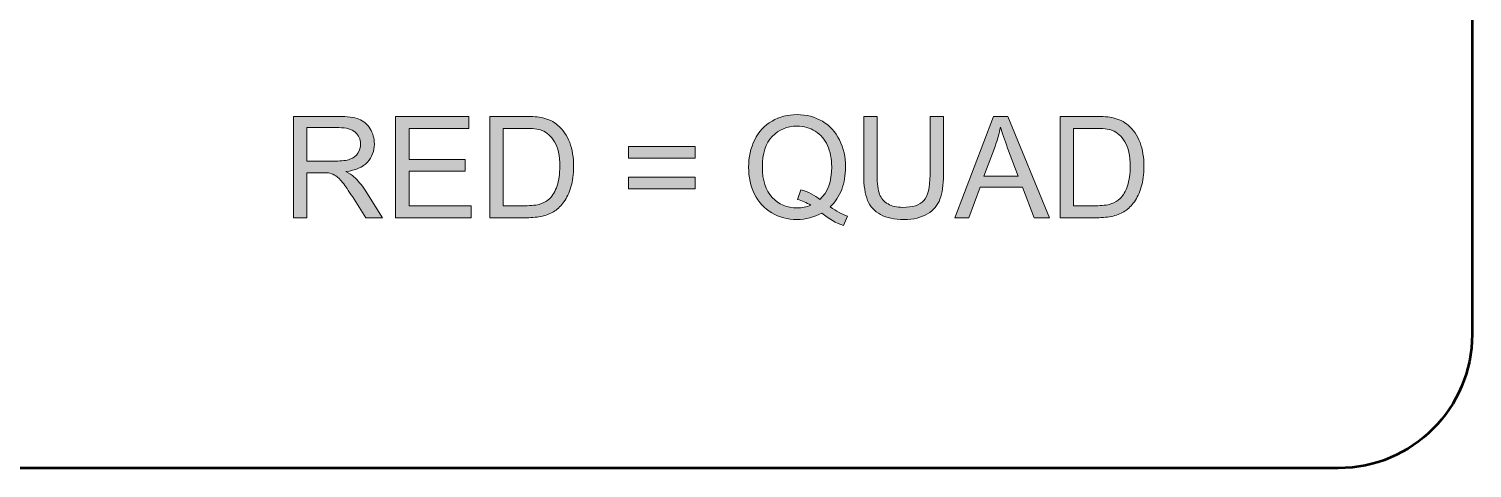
# Model space of a CAD drawing. Header units: inches. Extents: x -54 to 54, y -111 to 111.
# Drawn here: x -23.29 to -1.71, y 79.5 to 86.07 of the extents above; entities that cross this region are included whole.
import ezdxf

# ---------------------------------------------------------------- set-up
doc = ezdxf.new("R2010")
doc.units = ezdxf.units.IN
doc.header["$MEASUREMENT"] = 0
doc.layers.add('Impression', color=7, linetype='Continuous')

# ---------------------------------------------------------------- blocks, each defined once
blk = doc.blocks.new('block 50')
at = {"layer": 'Impression', "true_color": 0xffffff}
h = blk.add_hatch(color=7, dxfattribs=at)
h.dxf.hatch_style = 2
edge = h.paths.add_edge_path()
edge.add_spline(control_points=[(-19.332, 83.247), (-19.332, 83.247), (-19.332, 84.762), (-19.332, 84.762), (-19.332, 84.762), (-18.66, 84.762), (-18.66, 84.762), (-18.525, 84.762), (-18.423, 84.749), (-18.352, 84.722), (-18.282, 84.694), (-18.226, 84.646), (-18.184, 84.577), (-18.142, 84.509), (-18.121, 84.432), (-18.121, 84.349), (-18.121, 84.242), (-18.156, 84.151), (-18.225, 84.077), (-18.295, 84.003), (-18.402, 83.957), (-18.548, 83.937), (-18.495, 83.911), (-18.454, 83.886), (-18.427, 83.861), (-18.368, 83.807), (-18.313, 83.74), (-18.26, 83.66), (-18.26, 83.66), (-17.997, 83.247), (-17.997, 83.247), (-17.997, 83.247), (-18.249, 83.247), (-18.249, 83.247), (-18.249, 83.247), (-18.45, 83.563), (-18.45, 83.563), (-18.508, 83.653), (-18.556, 83.723), (-18.594, 83.771), (-18.632, 83.82), (-18.666, 83.853), (-18.696, 83.873), (-18.726, 83.892), (-18.756, 83.905), (-18.787, 83.913), (-18.81, 83.918), (-18.847, 83.92), (-18.899, 83.92), (-18.899, 83.92), (-19.132, 83.92), (-19.132, 83.92), (-19.132, 83.92), (-19.132, 83.247), (-19.132, 83.247), (-19.132, 83.247), (-19.332, 83.247), (-19.332, 83.247)], knot_values=[0, 0, 0, 0, 1, 1, 1, 2, 2, 2, 3, 3, 3, 4, 4, 4, 5, 5, 5, 6, 6, 6, 7, 7, 7, 8, 8, 8, 9, 9, 9, 10, 10, 10, 11, 11, 11, 12, 12, 12, 13, 13, 13, 14, 14, 14, 15, 15, 15, 16, 16, 16, 17, 17, 17, 18, 18, 18, 19, 19, 19, 19], degree=3, periodic=1)
edge = h.paths.add_edge_path()
edge.add_spline(control_points=[(-19.132, 84.094), (-19.132, 84.094), (-18.701, 84.094), (-18.701, 84.094), (-18.609, 84.094), (-18.537, 84.103), (-18.486, 84.122), (-18.434, 84.141), (-18.395, 84.171), (-18.368, 84.213), (-18.341, 84.255), (-18.328, 84.3), (-18.328, 84.349), (-18.328, 84.421), (-18.354, 84.48), (-18.406, 84.526), (-18.458, 84.572), (-18.54, 84.595), (-18.652, 84.595), (-18.652, 84.595), (-19.132, 84.595), (-19.132, 84.595), (-19.132, 84.595), (-19.132, 84.094), (-19.132, 84.094)], knot_values=[0, 0, 0, 0, 1, 1, 1, 2, 2, 2, 3, 3, 3, 4, 4, 4, 5, 5, 5, 6, 6, 6, 7, 7, 7, 8, 8, 8, 8], degree=3, periodic=1)
h = blk.add_hatch(color=7, dxfattribs=at)
h.dxf.hatch_style = 2
h.paths.add_polyline_path([(-17.803, 83.247), (-17.803, 84.762), (-16.707, 84.762), (-16.707, 84.584), (-17.602, 84.584), (-17.602, 84.12), (-16.764, 84.12), (-16.764, 83.942), (-17.602, 83.942), (-17.602, 83.426), (-16.672, 83.426), (-16.672, 83.247)])
h = blk.add_hatch(color=7, dxfattribs=at)
h.dxf.hatch_style = 2
edge = h.paths.add_edge_path()
edge.add_spline(control_points=[(-16.395, 83.247), (-16.395, 83.247), (-16.395, 84.762), (-16.395, 84.762), (-16.395, 84.762), (-15.873, 84.762), (-15.873, 84.762), (-15.755, 84.762), (-15.665, 84.755), (-15.603, 84.741), (-15.516, 84.721), (-15.442, 84.685), (-15.381, 84.632), (-15.301, 84.565), (-15.241, 84.478), (-15.201, 84.373), (-15.162, 84.268), (-15.142, 84.148), (-15.142, 84.013), (-15.142, 83.898), (-15.156, 83.796), (-15.183, 83.707), (-15.209, 83.618), (-15.244, 83.545), (-15.286, 83.486), (-15.328, 83.428), (-15.374, 83.382), (-15.424, 83.349), (-15.474, 83.316), (-15.534, 83.29), (-15.605, 83.273), (-15.676, 83.256), (-15.756, 83.247), (-15.848, 83.247), (-15.848, 83.247), (-16.395, 83.247), (-16.395, 83.247)], knot_values=[0, 0, 0, 0, 1, 1, 1, 2, 2, 2, 3, 3, 3, 4, 4, 4, 5, 5, 5, 6, 6, 6, 7, 7, 7, 8, 8, 8, 9, 9, 9, 10, 10, 10, 11, 11, 11, 12, 12, 12, 12], degree=3, periodic=1)
edge = h.paths.add_edge_path()
edge.add_spline(control_points=[(-16.194, 83.426), (-16.194, 83.426), (-15.871, 83.426), (-15.871, 83.426), (-15.771, 83.426), (-15.693, 83.435), (-15.636, 83.454), (-15.579, 83.473), (-15.534, 83.499), (-15.5, 83.533), (-15.452, 83.58), (-15.415, 83.644), (-15.389, 83.724), (-15.362, 83.804), (-15.349, 83.902), (-15.349, 84.016), (-15.349, 84.175), (-15.375, 84.296), (-15.427, 84.381), (-15.479, 84.467), (-15.542, 84.524), (-15.617, 84.553), (-15.67, 84.573), (-15.757, 84.584), (-15.876, 84.584), (-15.876, 84.584), (-16.194, 84.584), (-16.194, 84.584), (-16.194, 84.584), (-16.194, 83.426), (-16.194, 83.426)], knot_values=[0, 0, 0, 0, 1, 1, 1, 2, 2, 2, 3, 3, 3, 4, 4, 4, 5, 5, 5, 6, 6, 6, 7, 7, 7, 8, 8, 8, 9, 9, 9, 10, 10, 10, 10], degree=3, periodic=1)
h = blk.add_hatch(color=7, dxfattribs=at)
h.dxf.hatch_style = 2
edge = h.paths.add_edge_path()
edge.add_spline(control_points=[(-11.306, 83.41), (-11.213, 83.345), (-11.127, 83.299), (-11.048, 83.269), (-11.048, 83.269), (-11.107, 83.129), (-11.107, 83.129), (-11.216, 83.169), (-11.325, 83.231), (-11.433, 83.316), (-11.545, 83.253), (-11.669, 83.221), (-11.805, 83.221), (-11.942, 83.221), (-12.066, 83.255), (-12.178, 83.321), (-12.29, 83.387), (-12.376, 83.48), (-12.436, 83.6), (-12.496, 83.72), (-12.526, 83.855), (-12.526, 84.005), (-12.526, 84.154), (-12.496, 84.29), (-12.435, 84.413), (-12.375, 84.536), (-12.289, 84.629), (-12.176, 84.693), (-12.065, 84.757), (-11.939, 84.789), (-11.801, 84.789), (-11.661, 84.789), (-11.535, 84.756), (-11.423, 84.689), (-11.31, 84.623), (-11.225, 84.53), (-11.166, 84.41), (-11.107, 84.291), (-11.077, 84.156), (-11.077, 84.006), (-11.077, 83.881), (-11.096, 83.769), (-11.134, 83.67), (-11.172, 83.57), (-11.229, 83.483), (-11.306, 83.41)], knot_values=[0, 0, 0, 0, 1, 1, 1, 2, 2, 2, 3, 3, 3, 4, 4, 4, 5, 5, 5, 6, 6, 6, 7, 7, 7, 8, 8, 8, 9, 9, 9, 10, 10, 10, 11, 11, 11, 12, 12, 12, 13, 13, 13, 14, 14, 14, 15, 15, 15, 15], degree=3, periodic=1)
edge = h.paths.add_edge_path()
edge.add_spline(control_points=[(-11.747, 83.666), (-11.631, 83.633), (-11.536, 83.585), (-11.461, 83.521), (-11.343, 83.629), (-11.284, 83.79), (-11.284, 84.006), (-11.284, 84.129), (-11.305, 84.236), (-11.347, 84.327), (-11.388, 84.419), (-11.449, 84.49), (-11.529, 84.541), (-11.61, 84.592), (-11.7, 84.617), (-11.8, 84.617), (-11.949, 84.617), (-12.073, 84.565), (-12.172, 84.463), (-12.27, 84.361), (-12.32, 84.208), (-12.32, 84.005), (-12.32, 83.808), (-12.271, 83.657), (-12.174, 83.551), (-12.076, 83.446), (-11.951, 83.393), (-11.8, 83.393), (-11.728, 83.393), (-11.661, 83.406), (-11.597, 83.433), (-11.66, 83.474), (-11.726, 83.503), (-11.796, 83.52), (-11.796, 83.52), (-11.747, 83.666), (-11.747, 83.666)], knot_values=[0, 0, 0, 0, 1, 1, 1, 2, 2, 2, 3, 3, 3, 4, 4, 4, 5, 5, 5, 6, 6, 6, 7, 7, 7, 8, 8, 8, 9, 9, 9, 10, 10, 10, 11, 11, 11, 12, 12, 12, 12], degree=3, periodic=1)
h = blk.add_hatch(color=7, dxfattribs=at)
h.dxf.hatch_style = 2
edge = h.paths.add_edge_path()
edge.add_spline(control_points=[(-9.813, 84.762), (-9.813, 84.762), (-9.613, 84.762), (-9.613, 84.762), (-9.613, 84.762), (-9.613, 83.887), (-9.613, 83.887), (-9.613, 83.735), (-9.63, 83.614), (-9.665, 83.524), (-9.699, 83.435), (-9.761, 83.362), (-9.851, 83.306), (-9.941, 83.249), (-10.059, 83.221), (-10.205, 83.221), (-10.347, 83.221), (-10.463, 83.246), (-10.553, 83.295), (-10.644, 83.344), (-10.708, 83.414), (-10.747, 83.507), (-10.785, 83.6), (-10.805, 83.727), (-10.805, 83.887), (-10.805, 83.887), (-10.805, 84.762), (-10.805, 84.762), (-10.805, 84.762), (-10.604, 84.762), (-10.604, 84.762), (-10.604, 84.762), (-10.604, 83.888), (-10.604, 83.888), (-10.604, 83.756), (-10.592, 83.659), (-10.567, 83.597), (-10.543, 83.535), (-10.501, 83.487), (-10.441, 83.453), (-10.382, 83.419), (-10.309, 83.402), (-10.223, 83.402), (-10.075, 83.402), (-9.97, 83.436), (-9.907, 83.503), (-9.845, 83.569), (-9.813, 83.698), (-9.813, 83.888), (-9.813, 83.888), (-9.813, 84.762), (-9.813, 84.762)], knot_values=[0, 0, 0, 0, 1, 1, 1, 2, 2, 2, 3, 3, 3, 4, 4, 4, 5, 5, 5, 6, 6, 6, 7, 7, 7, 8, 8, 8, 9, 9, 9, 10, 10, 10, 11, 11, 11, 12, 12, 12, 13, 13, 13, 14, 14, 14, 15, 15, 15, 16, 16, 16, 17, 17, 17, 17], degree=3, periodic=1)
h = blk.add_hatch(color=7, dxfattribs=at)
h.dxf.hatch_style = 2
h.paths.add_polyline_path([(-9.445, 83.247), (-8.864, 84.762), (-8.648, 84.762), (-8.027, 83.247), (-8.256, 83.247), (-8.433, 83.706), (-9.066, 83.706), (-9.233, 83.247)])
edge = h.paths.add_edge_path()
edge.add_spline(control_points=[(-9.008, 83.869), (-9.008, 83.869), (-8.495, 83.869), (-8.495, 83.869), (-8.495, 83.869), (-8.653, 84.289), (-8.653, 84.289), (-8.701, 84.417), (-8.737, 84.521), (-8.76, 84.603), (-8.779, 84.506), (-8.807, 84.41), (-8.842, 84.314), (-8.842, 84.314), (-9.008, 83.869), (-9.008, 83.869)], knot_values=[0, 0, 0, 0, 1, 1, 1, 2, 2, 2, 3, 3, 3, 4, 4, 4, 5, 5, 5, 5], degree=3, periodic=1)
h = blk.add_hatch(color=7, dxfattribs=at)
h.dxf.hatch_style = 2
edge = h.paths.add_edge_path()
edge.add_spline(control_points=[(-7.867, 83.247), (-7.867, 83.247), (-7.867, 84.762), (-7.867, 84.762), (-7.867, 84.762), (-7.345, 84.762), (-7.345, 84.762), (-7.227, 84.762), (-7.138, 84.755), (-7.076, 84.741), (-6.989, 84.721), (-6.915, 84.685), (-6.853, 84.632), (-6.773, 84.565), (-6.714, 84.478), (-6.674, 84.373), (-6.635, 84.268), (-6.615, 84.148), (-6.615, 84.013), (-6.615, 83.898), (-6.628, 83.796), (-6.655, 83.707), (-6.682, 83.618), (-6.716, 83.545), (-6.758, 83.486), (-6.8, 83.428), (-6.846, 83.382), (-6.896, 83.349), (-6.946, 83.316), (-7.007, 83.29), (-7.077, 83.273), (-7.148, 83.256), (-7.229, 83.247), (-7.32, 83.247), (-7.32, 83.247), (-7.867, 83.247), (-7.867, 83.247)], knot_values=[0, 0, 0, 0, 1, 1, 1, 2, 2, 2, 3, 3, 3, 4, 4, 4, 5, 5, 5, 6, 6, 6, 7, 7, 7, 8, 8, 8, 9, 9, 9, 10, 10, 10, 11, 11, 11, 12, 12, 12, 12], degree=3, periodic=1)
edge = h.paths.add_edge_path()
edge.add_spline(control_points=[(-7.667, 83.426), (-7.667, 83.426), (-7.343, 83.426), (-7.343, 83.426), (-7.243, 83.426), (-7.165, 83.435), (-7.108, 83.454), (-7.051, 83.473), (-7.006, 83.499), (-6.972, 83.533), (-6.925, 83.58), (-6.888, 83.644), (-6.861, 83.724), (-6.835, 83.804), (-6.821, 83.902), (-6.821, 84.016), (-6.821, 84.175), (-6.847, 84.296), (-6.899, 84.381), (-6.952, 84.467), (-7.015, 84.524), (-7.089, 84.553), (-7.143, 84.573), (-7.229, 84.584), (-7.348, 84.584), (-7.348, 84.584), (-7.667, 84.584), (-7.667, 84.584), (-7.667, 84.584), (-7.667, 83.426), (-7.667, 83.426)], knot_values=[0, 0, 0, 0, 1, 1, 1, 2, 2, 2, 3, 3, 3, 4, 4, 4, 5, 5, 5, 6, 6, 6, 7, 7, 7, 8, 8, 8, 9, 9, 9, 10, 10, 10, 10], degree=3, periodic=1)
h = blk.add_hatch(color=7, dxfattribs=at)
h.dxf.hatch_style = 2
h.paths.add_polyline_path([(-13.323, 84.138), (-14.324, 84.138), (-14.324, 84.312), (-13.323, 84.312)])
h.paths.add_polyline_path([(-13.323, 83.678), (-14.324, 83.678), (-14.324, 83.852), (-13.323, 83.852)])
at = {"layer": 'Impression', "lineweight": 0}
for points in [[(-17.803, 83.247), (-17.803, 84.762), (-16.707, 84.762), (-16.707, 84.584), (-17.602, 84.584), (-17.602, 84.12), (-16.764, 84.12), (-16.764, 83.942), (-17.602, 83.942), (-17.602, 83.426), (-16.672, 83.426), (-16.672, 83.247), (-17.803, 83.247)], [(-9.445, 83.247), (-8.864, 84.762), (-8.648, 84.762), (-8.027, 83.247), (-8.256, 83.247), (-8.433, 83.706), (-9.066, 83.706), (-9.233, 83.247), (-9.445, 83.247)], [(-13.323, 84.138), (-14.324, 84.138), (-14.324, 84.312), (-13.323, 84.312), (-13.323, 84.138)], [(-13.323, 83.678), (-14.324, 83.678), (-14.324, 83.852), (-13.323, 83.852), (-13.323, 83.678)]]:
    blk.add_lwpolyline(points, dxfattribs=at)
for points, knots in [([(-19.332, 83.247), (-19.332, 83.247), (-19.332, 84.762), (-19.332, 84.762), (-19.332, 84.762), (-18.66, 84.762), (-18.66, 84.762), (-18.525, 84.762), (-18.423, 84.749), (-18.352, 84.722), (-18.282, 84.694), (-18.226, 84.646), (-18.184, 84.577), (-18.142, 84.509), (-18.121, 84.432), (-18.121, 84.349), (-18.121, 84.242), (-18.156, 84.151), (-18.225, 84.077), (-18.295, 84.003), (-18.402, 83.957), (-18.548, 83.937), (-18.495, 83.911), (-18.454, 83.886), (-18.427, 83.861), (-18.368, 83.807), (-18.313, 83.74), (-18.26, 83.66), (-18.26, 83.66), (-17.997, 83.247), (-17.997, 83.247), (-17.997, 83.247), (-18.249, 83.247), (-18.249, 83.247), (-18.249, 83.247), (-18.45, 83.563), (-18.45, 83.563), (-18.508, 83.653), (-18.556, 83.723), (-18.594, 83.771), (-18.632, 83.82), (-18.666, 83.853), (-18.696, 83.873), (-18.726, 83.892), (-18.756, 83.905), (-18.787, 83.913), (-18.81, 83.918), (-18.847, 83.92), (-18.899, 83.92), (-18.899, 83.92), (-19.132, 83.92), (-19.132, 83.92), (-19.132, 83.92), (-19.132, 83.247), (-19.132, 83.247), (-19.132, 83.247), (-19.332, 83.247), (-19.332, 83.247)], [0, 0, 0, 0, 1, 1, 1, 2, 2, 2, 3, 3, 3, 4, 4, 4, 5, 5, 5, 6, 6, 6, 7, 7, 7, 8, 8, 8, 9, 9, 9, 10, 10, 10, 11, 11, 11, 12, 12, 12, 13, 13, 13, 14, 14, 14, 15, 15, 15, 16, 16, 16, 17, 17, 17, 18, 18, 18, 19, 19, 19, 19]), ([(-19.132, 84.094), (-19.132, 84.094), (-18.701, 84.094), (-18.701, 84.094), (-18.609, 84.094), (-18.537, 84.103), (-18.486, 84.122), (-18.434, 84.141), (-18.395, 84.171), (-18.368, 84.213), (-18.341, 84.255), (-18.328, 84.3), (-18.328, 84.349), (-18.328, 84.421), (-18.354, 84.48), (-18.406, 84.526), (-18.458, 84.572), (-18.54, 84.595), (-18.652, 84.595), (-18.652, 84.595), (-19.132, 84.595), (-19.132, 84.595), (-19.132, 84.595), (-19.132, 84.094), (-19.132, 84.094)], [0, 0, 0, 0, 1, 1, 1, 2, 2, 2, 3, 3, 3, 4, 4, 4, 5, 5, 5, 6, 6, 6, 7, 7, 7, 8, 8, 8, 8]), ([(-16.395, 83.247), (-16.395, 83.247), (-16.395, 84.762), (-16.395, 84.762), (-16.395, 84.762), (-15.873, 84.762), (-15.873, 84.762), (-15.755, 84.762), (-15.665, 84.755), (-15.603, 84.741), (-15.516, 84.721), (-15.442, 84.685), (-15.381, 84.632), (-15.301, 84.565), (-15.241, 84.478), (-15.201, 84.373), (-15.162, 84.268), (-15.142, 84.148), (-15.142, 84.013), (-15.142, 83.898), (-15.156, 83.796), (-15.183, 83.707), (-15.209, 83.618), (-15.244, 83.545), (-15.286, 83.486), (-15.328, 83.428), (-15.374, 83.382), (-15.424, 83.349), (-15.474, 83.316), (-15.534, 83.29), (-15.605, 83.273), (-15.676, 83.256), (-15.756, 83.247), (-15.848, 83.247), (-15.848, 83.247), (-16.395, 83.247), (-16.395, 83.247)], [0, 0, 0, 0, 1, 1, 1, 2, 2, 2, 3, 3, 3, 4, 4, 4, 5, 5, 5, 6, 6, 6, 7, 7, 7, 8, 8, 8, 9, 9, 9, 10, 10, 10, 11, 11, 11, 12, 12, 12, 12]), ([(-11.306, 83.41), (-11.213, 83.345), (-11.127, 83.299), (-11.048, 83.269), (-11.048, 83.269), (-11.107, 83.129), (-11.107, 83.129), (-11.216, 83.169), (-11.325, 83.231), (-11.433, 83.316), (-11.545, 83.253), (-11.669, 83.221), (-11.805, 83.221), (-11.942, 83.221), (-12.066, 83.255), (-12.178, 83.321), (-12.29, 83.387), (-12.376, 83.48), (-12.436, 83.6), (-12.496, 83.72), (-12.526, 83.855), (-12.526, 84.005), (-12.526, 84.154), (-12.496, 84.29), (-12.435, 84.413), (-12.375, 84.536), (-12.289, 84.629), (-12.176, 84.693), (-12.065, 84.757), (-11.939, 84.789), (-11.801, 84.789), (-11.661, 84.789), (-11.535, 84.756), (-11.423, 84.689), (-11.31, 84.623), (-11.225, 84.53), (-11.166, 84.41), (-11.107, 84.291), (-11.077, 84.156), (-11.077, 84.006), (-11.077, 83.881), (-11.096, 83.769), (-11.134, 83.67), (-11.172, 83.57), (-11.229, 83.483), (-11.306, 83.41)], [0, 0, 0, 0, 1, 1, 1, 2, 2, 2, 3, 3, 3, 4, 4, 4, 5, 5, 5, 6, 6, 6, 7, 7, 7, 8, 8, 8, 9, 9, 9, 10, 10, 10, 11, 11, 11, 12, 12, 12, 13, 13, 13, 14, 14, 14, 15, 15, 15, 15]), ([(-11.747, 83.666), (-11.631, 83.633), (-11.536, 83.585), (-11.461, 83.521), (-11.343, 83.629), (-11.284, 83.79), (-11.284, 84.006), (-11.284, 84.129), (-11.305, 84.236), (-11.347, 84.327), (-11.388, 84.419), (-11.449, 84.49), (-11.529, 84.541), (-11.61, 84.592), (-11.7, 84.617), (-11.8, 84.617), (-11.949, 84.617), (-12.073, 84.565), (-12.172, 84.463), (-12.27, 84.361), (-12.32, 84.208), (-12.32, 84.005), (-12.32, 83.808), (-12.271, 83.657), (-12.174, 83.551), (-12.076, 83.446), (-11.951, 83.393), (-11.8, 83.393), (-11.728, 83.393), (-11.661, 83.406), (-11.597, 83.433), (-11.66, 83.474), (-11.726, 83.503), (-11.796, 83.52), (-11.796, 83.52), (-11.747, 83.666), (-11.747, 83.666)], [0, 0, 0, 0, 1, 1, 1, 2, 2, 2, 3, 3, 3, 4, 4, 4, 5, 5, 5, 6, 6, 6, 7, 7, 7, 8, 8, 8, 9, 9, 9, 10, 10, 10, 11, 11, 11, 12, 12, 12, 12]), ([(-9.813, 84.762), (-9.813, 84.762), (-9.613, 84.762), (-9.613, 84.762), (-9.613, 84.762), (-9.613, 83.887), (-9.613, 83.887), (-9.613, 83.735), (-9.63, 83.614), (-9.665, 83.524), (-9.699, 83.435), (-9.761, 83.362), (-9.851, 83.306), (-9.941, 83.249), (-10.059, 83.221), (-10.205, 83.221), (-10.347, 83.221), (-10.463, 83.246), (-10.553, 83.295), (-10.644, 83.344), (-10.708, 83.414), (-10.747, 83.507), (-10.785, 83.6), (-10.805, 83.727), (-10.805, 83.887), (-10.805, 83.887), (-10.805, 84.762), (-10.805, 84.762), (-10.805, 84.762), (-10.604, 84.762), (-10.604, 84.762), (-10.604, 84.762), (-10.604, 83.888), (-10.604, 83.888), (-10.604, 83.756), (-10.592, 83.659), (-10.567, 83.597), (-10.543, 83.535), (-10.501, 83.487), (-10.441, 83.453), (-10.382, 83.419), (-10.309, 83.402), (-10.223, 83.402), (-10.075, 83.402), (-9.97, 83.436), (-9.907, 83.503), (-9.845, 83.569), (-9.813, 83.698), (-9.813, 83.888), (-9.813, 83.888), (-9.813, 84.762), (-9.813, 84.762)], [0, 0, 0, 0, 1, 1, 1, 2, 2, 2, 3, 3, 3, 4, 4, 4, 5, 5, 5, 6, 6, 6, 7, 7, 7, 8, 8, 8, 9, 9, 9, 10, 10, 10, 11, 11, 11, 12, 12, 12, 13, 13, 13, 14, 14, 14, 15, 15, 15, 16, 16, 16, 17, 17, 17, 17]), ([(-9.008, 83.869), (-9.008, 83.869), (-8.495, 83.869), (-8.495, 83.869), (-8.495, 83.869), (-8.653, 84.289), (-8.653, 84.289), (-8.701, 84.417), (-8.737, 84.521), (-8.76, 84.603), (-8.779, 84.506), (-8.807, 84.41), (-8.842, 84.314), (-8.842, 84.314), (-9.008, 83.869), (-9.008, 83.869)], [0, 0, 0, 0, 1, 1, 1, 2, 2, 2, 3, 3, 3, 4, 4, 4, 5, 5, 5, 5]), ([(-7.867, 83.247), (-7.867, 83.247), (-7.867, 84.762), (-7.867, 84.762), (-7.867, 84.762), (-7.345, 84.762), (-7.345, 84.762), (-7.227, 84.762), (-7.138, 84.755), (-7.076, 84.741), (-6.989, 84.721), (-6.915, 84.685), (-6.853, 84.632), (-6.773, 84.565), (-6.714, 84.478), (-6.674, 84.373), (-6.635, 84.268), (-6.615, 84.148), (-6.615, 84.013), (-6.615, 83.898), (-6.628, 83.796), (-6.655, 83.707), (-6.682, 83.618), (-6.716, 83.545), (-6.758, 83.486), (-6.8, 83.428), (-6.846, 83.382), (-6.896, 83.349), (-6.946, 83.316), (-7.007, 83.29), (-7.077, 83.273), (-7.148, 83.256), (-7.229, 83.247), (-7.32, 83.247), (-7.32, 83.247), (-7.867, 83.247), (-7.867, 83.247)], [0, 0, 0, 0, 1, 1, 1, 2, 2, 2, 3, 3, 3, 4, 4, 4, 5, 5, 5, 6, 6, 6, 7, 7, 7, 8, 8, 8, 9, 9, 9, 10, 10, 10, 11, 11, 11, 12, 12, 12, 12]), ([(-16.194, 83.426), (-16.194, 83.426), (-15.871, 83.426), (-15.871, 83.426), (-15.771, 83.426), (-15.693, 83.435), (-15.636, 83.454), (-15.579, 83.473), (-15.534, 83.499), (-15.5, 83.533), (-15.452, 83.58), (-15.415, 83.644), (-15.389, 83.724), (-15.362, 83.804), (-15.349, 83.902), (-15.349, 84.016), (-15.349, 84.175), (-15.375, 84.296), (-15.427, 84.381), (-15.479, 84.467), (-15.542, 84.524), (-15.617, 84.553), (-15.67, 84.573), (-15.757, 84.584), (-15.876, 84.584), (-15.876, 84.584), (-16.194, 84.584), (-16.194, 84.584), (-16.194, 84.584), (-16.194, 83.426), (-16.194, 83.426)], [0, 0, 0, 0, 1, 1, 1, 2, 2, 2, 3, 3, 3, 4, 4, 4, 5, 5, 5, 6, 6, 6, 7, 7, 7, 8, 8, 8, 9, 9, 9, 10, 10, 10, 10]), ([(-7.667, 83.426), (-7.667, 83.426), (-7.343, 83.426), (-7.343, 83.426), (-7.243, 83.426), (-7.165, 83.435), (-7.108, 83.454), (-7.051, 83.473), (-7.006, 83.499), (-6.972, 83.533), (-6.925, 83.58), (-6.888, 83.644), (-6.861, 83.724), (-6.835, 83.804), (-6.821, 83.902), (-6.821, 84.016), (-6.821, 84.175), (-6.847, 84.296), (-6.899, 84.381), (-6.952, 84.467), (-7.015, 84.524), (-7.089, 84.553), (-7.143, 84.573), (-7.229, 84.584), (-7.348, 84.584), (-7.348, 84.584), (-7.667, 84.584), (-7.667, 84.584), (-7.667, 84.584), (-7.667, 83.426), (-7.667, 83.426)], [0, 0, 0, 0, 1, 1, 1, 2, 2, 2, 3, 3, 3, 4, 4, 4, 5, 5, 5, 6, 6, 6, 7, 7, 7, 8, 8, 8, 9, 9, 9, 10, 10, 10, 10])]:
    blk.add_open_spline(points, degree=3, knots=knots, dxfattribs=at)

msp = doc.modelspace()

# ---------------------------------------------------------------- linework, layer by layer
at = {"layer": 'Impression', "color": 250, "lineweight": 53, "true_color": 0x221f1f}
msp.add_open_spline([(-3.709, 94.5), (-3.709, 94.5), (-46.085, 94.5), (-46.085, 94.5), (-47.189, 94.5), (-48.085, 93.605), (-48.085, 92.5), (-48.085, 92.5), (-48.085, 81.503), (-48.085, 81.503), (-48.085, 80.398), (-47.189, 79.503), (-46.085, 79.503), (-46.085, 79.503), (-3.709, 79.503), (-3.709, 79.503), (-2.604, 79.503), (-1.709, 80.398), (-1.709, 81.503), (-1.709, 81.503), (-1.709, 92.5), (-1.709, 92.5), (-1.709, 93.605), (-2.604, 94.5), (-3.709, 94.5)], degree=3, knots=[0, 0, 0, 0, 1, 1, 1, 2, 2, 2, 3, 3, 3, 4, 4, 4, 5, 5, 5, 6, 6, 6, 7, 7, 7, 8, 8, 8, 8], dxfattribs=at)

# ---------------------------------------------------------------- block references
at = {"layer": 'Impression'}
msp.add_blockref('block 50', (0, 0), dxfattribs=at)

doc.saveas('drawing.dxf')
